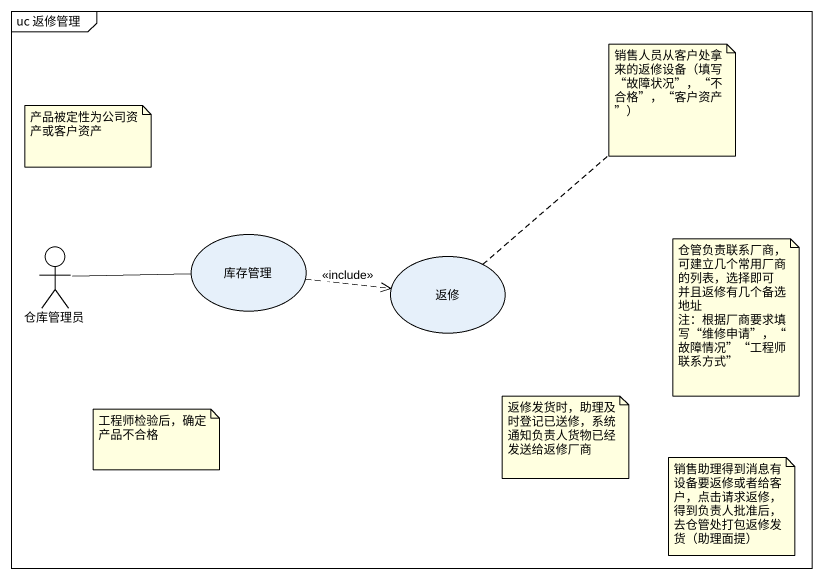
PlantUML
@startuml
mainframe uc 返修管理
actor 仓库管理员
usecase 库存管理
usecase 返修
仓库管理员 -right- 库存管理
库存管理 .right.> 返修 : <<include>>
note top of 返修 : 销售人员从客户处拿来的返修设备（填写“故障状况”，“不合格”，“客户资产”）
note as N2
  产品被定性为公司资产或客户资产
end note
note as N3
  仓管负责联系厂商，可建立几个常用厂商的列表，选择即可
  并且返修有几个备选地址
  注：根据厂商要求填写“维修申请”，“故障情况”“工程师联系方式”
end note
note as N4
  返修发货时，助理及时登记已送修，系统通知负责人货物已经发送给返修厂商
end note
note as N5
  工程师检验后，确定产品不合格
end note
note as N6
  销售助理得到消息有设备要返修或者给客户，点击请求返修，得到负责人批准后，去仓管处打包返修发货（助理面提）
end note
@enduml
